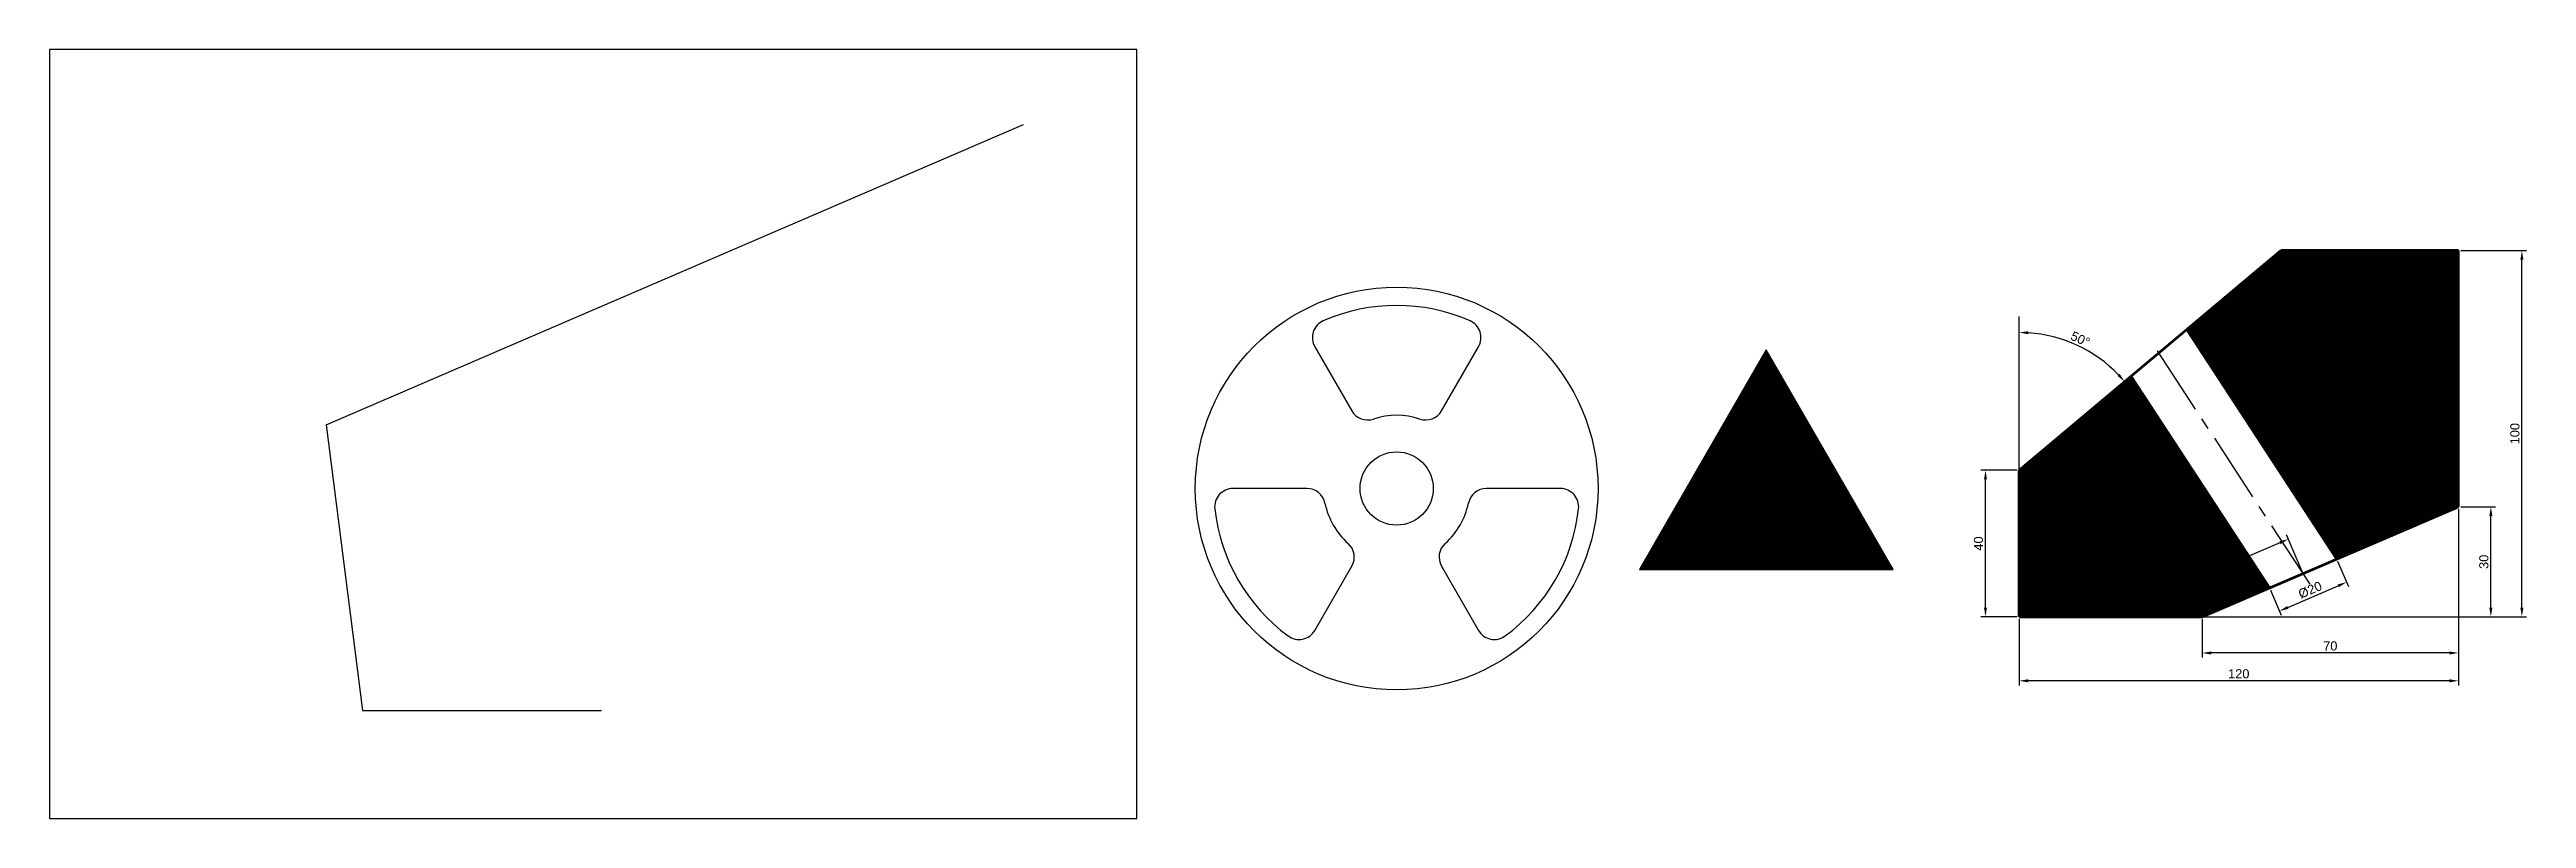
# Model space of a CAD drawing. Header units: millimetres. Extents: x 0 to 677, y 0 to 210.
import ezdxf

# ---------------------------------------------------------------- set-up
doc = ezdxf.new("R2010")
doc.units = ezdxf.units.MM
doc.linetypes.add('CENTER2', pattern=[28.575, 19.05, -3.175, 3.175, -3.175])
doc.layers.add('Opis', color=7, linetype='Continuous')
doc.styles.get("Standard").update_dxf_attribs({"font": 'arial.ttf'})
doc.dimstyles.new('ISO-25', dxfattribs={"dimtxt": 2.5, "dimasz": 2.5, "dimexe": 1.25, "dimexo": 0.625, "dimtad": 1, "dimtxsty": 'Standard', "dimcen": 2.5, "dimadec": 0, "dimazin": 0, "dimtfac": 1, "dimtmove": 0, "dimatfit": 3, "dimfxl": 1, "dimarcsym": 0})
pattern_1 = [(45, (323.47288, -0.63881), (-0.0224506403, 0.0224506403), [])]

# ---------------------------------------------------------------- blocks, each defined once
blk = doc.blocks.new('*U2')
at = {"layer": 'Opis'}
for p, q in [((-22.36, 4.37), (-12.25, -13.14)), ((12.25, -13.14), (22.36, 4.37))]:
    blk.add_line(p, q, dxfattribs=at)
for centre, radius, start, end in [((0, -34.36), 50, 66.37937, 113.62063), ((-18.03, 6.87), 5, 113.62063, 210), ((18.03, 6.87), 5, 330, 66.37937), ((-7.92, -10.64), 5, 210, 288.46304), ((7.92, -10.64), 5, 251.53696, 330), ((0, -34.36), 20, 71.53696, 108.46304)]:
    blk.add_arc(centre, radius, start, end, dxfattribs=at)
blk = doc.blocks.new('*U3')
at = {"layer": 'Opis', "color": 0, "linetype": 'ByBlock', "lineweight": -2, "transparency": 16777216}
blk.add_blockref('*U2', (144.68, 131.16), dxfattribs=at)
for p, rotation in [((114.93, 79.62), 120), ((174.44, 79.62), 240)]:
    blk.add_blockref('*U2', p, dxfattribs=dict(at, rotation=rotation))
blk = doc.blocks.new('*D9')
at = {"layer": 'Defpoints', "color": 0, "transparency": 16777216}
for p in [(658, 85.09), (588, 55.09), (588, 45.2)]:
    blk.add_point(p, dxfattribs=at)
at = {"layer": 'Opis', "color": 0, "lineweight": -2, "transparency": 16777216}
for p, q in [((658, 84.46), (658, 43.95)), ((588, 54.46), (588, 43.95)), ((655.5, 45.2), (590.5, 45.2))]:
    blk.add_line(p, q, dxfattribs=at)
at = {"layer": 'Opis', "color": 0, "transparency": 16777216}
for points in [[(590.5, 45.61), (590.5, 44.78), (588, 45.2)], [(655.5, 45.61), (655.5, 44.78), (658, 45.2)]]:
    blk.add_solid(points, dxfattribs=at)
at = {"layer": 'Opis', "color": 0, "transparency": 16777216, "insert": (623, 47.1), "char_height": 2.5, "attachment_point": 5}
blk.add_mtext('70', dxfattribs=at)
blk = doc.blocks.new('*D10')
at = {"layer": 'Defpoints', "color": 0, "transparency": 16777216}
for p in [(658, 85.09), (538, 55.09), (538, 37.59)]:
    blk.add_point(p, dxfattribs=at)
at = {"layer": 'Opis', "color": 0, "lineweight": -2, "transparency": 16777216}
for p, q in [((658, 84.46), (658, 36.34)), ((538, 54.46), (538, 36.34)), ((655.5, 37.59), (540.5, 37.59))]:
    blk.add_line(p, q, dxfattribs=at)
at = {"layer": 'Opis', "color": 0, "transparency": 16777216}
for points in [[(540.5, 38.01), (540.5, 37.18), (538, 37.59)], [(655.5, 38.01), (655.5, 37.18), (658, 37.59)]]:
    blk.add_solid(points, dxfattribs=at)
at = {"layer": 'Opis', "color": 0, "transparency": 16777216, "insert": (598, 39.49), "char_height": 2.5, "attachment_point": 5}
blk.add_mtext('120', dxfattribs=at)
blk = doc.blocks.new('*D11')
at = {"layer": 'Defpoints', "color": 0, "transparency": 16777216}
for p in [(658, 85.09), (666.86, 85.09), (588, 55.09)]:
    blk.add_point(p, dxfattribs=at)
at = {"layer": 'Opis', "color": 0, "lineweight": -2, "transparency": 16777216}
for p, q in [((658.62, 85.09), (668.11, 85.09)), ((666.86, 57.59), (666.86, 82.59)), ((588.62, 55.09), (668.11, 55.09))]:
    blk.add_line(p, q, dxfattribs=at)
at = {"layer": 'Opis', "color": 0, "transparency": 16777216}
for points in [[(666.44, 82.59), (667.27, 82.59), (666.86, 85.09)], [(666.44, 57.59), (667.27, 57.59), (666.86, 55.09)]]:
    blk.add_solid(points, dxfattribs=at)
at = {"layer": 'Opis', "color": 0, "transparency": 16777216, "insert": (664.95, 70.09), "char_height": 2.5, "attachment_point": 5, "rotation": 90}
blk.add_mtext('30', dxfattribs=at)
blk = doc.blocks.new('*D12')
at = {"layer": 'Defpoints', "color": 0, "transparency": 16777216}
for p in [(658, 155.09), (675.33, 155.09), (588, 55.09)]:
    blk.add_point(p, dxfattribs=at)
at = {"layer": 'Opis', "color": 0, "lineweight": -2, "transparency": 16777216}
for p, q in [((658.62, 155.09), (676.58, 155.09)), ((675.33, 57.59), (675.33, 152.59)), ((588.62, 55.09), (676.58, 55.09))]:
    blk.add_line(p, q, dxfattribs=at)
at = {"layer": 'Opis', "color": 0, "transparency": 16777216}
for points in [[(674.91, 152.59), (675.75, 152.59), (675.33, 155.09)], [(674.91, 57.59), (675.75, 57.59), (675.33, 55.09)]]:
    blk.add_solid(points, dxfattribs=at)
at = {"layer": 'Opis', "color": 0, "transparency": 16777216, "insert": (673.43, 105.09), "char_height": 2.5, "attachment_point": 5, "rotation": 90}
blk.add_mtext('100', dxfattribs=at)
blk = doc.blocks.new('*D13')
at = {"layer": 'Defpoints', "color": 0, "transparency": 16777216}
for p in [(528.81, 95.09), (538, 95.09), (538, 55.09)]:
    blk.add_point(p, dxfattribs=at)
at = {"layer": 'Opis', "color": 0, "lineweight": -2, "transparency": 16777216}
for p, q in [((537.37, 95.09), (527.56, 95.09)), ((528.81, 57.59), (528.81, 92.59)), ((537.37, 55.09), (527.56, 55.09))]:
    blk.add_line(p, q, dxfattribs=at)
at = {"layer": 'Opis', "color": 0, "transparency": 16777216}
for points in [[(528.4, 92.59), (529.23, 92.59), (528.81, 95.09)], [(528.4, 57.59), (529.23, 57.59), (528.81, 55.09)]]:
    blk.add_solid(points, dxfattribs=at)
at = {"layer": 'Opis', "color": 0, "transparency": 16777216, "insert": (526.91, 75.09), "char_height": 2.5, "attachment_point": 5, "rotation": 90}
blk.add_mtext('40', dxfattribs=at)
blk = doc.blocks.new('*D16')
at = {"layer": 'Defpoints', "color": 0, "transparency": 16777216}
for p in [(609.5, 155.09), (538, 137.12), (558.68, 126.54), (538, 95.09), (538, 95.09)]:
    blk.add_point(p, dxfattribs=at)
at = {"layer": 'Opis', "color": 0, "lineweight": -2, "transparency": 16777216}
blk.add_arc((538, 95.09), 37.64, 43.80579, 86.19421, dxfattribs=at)
at = {"layer": 'Opis', "color": 0, "transparency": 16777216}
for points in [[(540.48, 132.23), (540.51, 133.07), (538, 132.73)], [(565.47, 121.42), (564.85, 120.87), (566.83, 119.29)]]:
    blk.add_solid(points, dxfattribs=at)
at = {"layer": 'Opis', "color": 0, "transparency": 16777216, "insert": (554.71, 130.93), "char_height": 2.5, "attachment_point": 5, "rotation": 335}
blk.add_mtext('50°', dxfattribs=at)
blk = doc.blocks.new('*D18')
at = {"layer": 'Defpoints', "color": 0, "transparency": 16777216}
for p in [(583.77, 133.5), (637.83, 90.61), (658, 85.09), (624.76, 70.85), (588, 55.09)]:
    blk.add_point(p, dxfattribs=at)
at = {"layer": 'Opis', "color": 0, "lineweight": -2, "transparency": 16777216}
blk.add_arc((624.76, 70.85), 23.7, 29.24643, 117.15075, dxfattribs=at)
at = {"layer": 'Opis', "color": 0, "transparency": 16777216}
for points in [[(614.16, 91.57), (613.74, 92.29), (611.79, 90.67)], [(645.81, 82.61), (645.06, 82.24), (646.54, 80.18)]]:
    blk.add_solid(points, dxfattribs=at)
at = {"layer": 'Opis', "color": 0, "transparency": 16777216, "insert": (632.16, 95.35), "char_height": 2.5, "attachment_point": 5, "rotation": 343.19859}
blk.add_mtext('100°', dxfattribs=at)
blk = doc.blocks.new('*D19')
at = {"layer": 'Defpoints', "color": 0, "transparency": 16777216}
for p in [(583.98, 64.47), (615.57, 66.91), (588, 55.09)]:
    blk.add_point(p, dxfattribs=at)
at = {"layer": 'Opis', "color": 0, "lineweight": -2, "transparency": 16777216}
for p, q in [((609.25, 75.3), (586.28, 65.45)), ((615.33, 67.48), (611.06, 77.43)), ((587.75, 55.66), (583.49, 65.62))]:
    blk.add_line(p, q, dxfattribs=at)
at = {"layer": 'Opis', "color": 0, "transparency": 16777216}
for points in [[(609.09, 75.68), (609.42, 74.92), (611.55, 76.29)], [(586.11, 65.84), (586.44, 65.07), (583.98, 64.47)]]:
    blk.add_solid(points, dxfattribs=at)
at = {"layer": 'Opis', "color": 0, "transparency": 16777216, "insert": (597.02, 72.12), "char_height": 2.5, "attachment_point": 5, "rotation": 23.19859}
blk.add_mtext('30', dxfattribs=at)
blk = doc.blocks.new('*U21')
at = {"layer": 'Opis', "color": 0, "linetype": 'CENTER2', "transparency": 16777216}
blk.add_line((21.62, -33.04), (-21.62, 33.04), dxfattribs=at)
blk = doc.blocks.new('*D22')
at = {"layer": 'Defpoints', "color": 0, "transparency": 16777216}
for p in [(624.76, 70.85), (606.38, 62.97), (627.47, 64.53)]:
    blk.add_point(p, dxfattribs=at)
at = {"layer": 'Opis', "color": 0, "lineweight": -2, "transparency": 16777216}
for p, q in [((625.01, 70.27), (627.96, 63.38)), ((606.63, 62.39), (609.58, 55.5)), ((611.38, 57.64), (625.17, 63.55))]:
    blk.add_line(p, q, dxfattribs=at)
at = {"layer": 'Opis', "color": 0, "transparency": 16777216}
for points in [[(625.01, 63.93), (625.34, 63.16), (627.47, 64.53)], [(611.22, 58.02), (611.55, 57.25), (609.09, 56.65)]]:
    blk.add_solid(points, dxfattribs=at)
at = {"layer": 'Opis', "color": 0, "transparency": 16777216, "insert": (617.5, 62.4), "char_height": 2.5, "attachment_point": 5, "rotation": 23.19859}
blk.add_mtext('%%C20', dxfattribs=at)

msp = doc.modelspace()

# ---------------------------------------------------------------- hatches: boundary and pattern name
at = {"layer": 'Opis', "true_color": 0x139b48}
h = msp.add_hatch(dxfattribs=at)
h.set_pattern_fill('ANSI37', color=114, scale=0.017)
h.set_pattern_definition([(45, (502.330866, 27.37996), (-0.038166089, 0.038166089), []), (135, (502.330866, 27.37996), (-0.038166089, -0.038166089), [])])
h.paths.add_polyline_path([(657.997, 155.089), (609.503, 155.089), (583.769, 133.495), (624.763, 70.846), (657.997, 85.089)])
h.paths.add_polyline_path([(537.997, 95.089), (537.997, 55.089), (587.997, 55.089), (606.38, 62.967), (568.574, 120.745)])
h.paths.add_polyline_path([(627.284, 94.108), (635.396, 91.658), (636.885, 96.59), (628.773, 99.04)], flags=24)
h.paths.add_polyline_path([(595.689, 68.73), (600.408, 70.752), (598.379, 75.488), (593.659, 73.465)], flags=24)
at = {"layer": 'Opis', "true_color": 0xe2f83a}
h = msp.add_hatch(dxfattribs=at)
h.set_pattern_fill('ANSI31', color=2, scale=0.01)
h.set_pattern_definition(pattern_1)
h.paths.add_polyline_path([(438.602, 70.454), (499.224, 70.454), (468.913, 122.954)], flags=16)
h.paths.add_polyline_path([(468.913, 117.954), (494.894, 72.954), (442.932, 72.954)], flags=0)
h.paths.add_polyline_path([(468.913, 112.954), (490.564, 75.454), (447.262, 75.454)], flags=0)
h.paths.add_polyline_path([(468.913, 107.954), (486.233, 77.954), (451.592, 77.954)], flags=0)
h.paths.add_polyline_path([(434.272, 67.954), (503.554, 67.954), (468.913, 127.954)])
h.paths.add_polyline_path([(468.913, 122.954), (499.224, 70.454), (438.602, 70.454)], flags=16)
at = {"layer": 'Opis', "true_color": 0x7aafdf}
h = msp.add_hatch(dxfattribs=at)
h.set_pattern_fill('ANSI31', color=143, scale=0.01)
h.set_pattern_definition(pattern_1)
h.paths.add_polyline_path([(438.602, 70.454), (499.224, 70.454), (468.913, 122.954)])
h.paths.add_polyline_path([(468.913, 117.954), (494.894, 72.954), (442.932, 72.954)], flags=16)
h.paths.add_polyline_path([(468.913, 112.954), (490.564, 75.454), (447.262, 75.454)], flags=0)
h.paths.add_polyline_path([(468.913, 107.954), (486.233, 77.954), (451.592, 77.954)], flags=0)
at = {"layer": 'Opis', "true_color": 0xffffff}
h = msp.add_hatch(dxfattribs=at)
h.set_pattern_fill('ANSI38', scale=0.0097)
h.set_pattern_definition([(45, (323.47288, -0.63881), (-0.021777121, 0.021777121), []), (135, (323.47288, -0.63881), (-0.0653313633, 0.021777121), [0.07699375, -0.04619625])])
h.paths.add_polyline_path([(494.894, 72.954), (468.913, 117.954), (442.932, 72.954)])
h.paths.add_polyline_path([(447.262, 75.454), (468.913, 112.954), (490.564, 75.454)], flags=16)
h.paths.add_polyline_path([(451.592, 77.954), (468.913, 107.954), (486.233, 77.954)], flags=0)
at = {"layer": 'Opis', "true_color": 0x991b1e}
h = msp.add_hatch(dxfattribs=at)
h.set_pattern_fill('ANSI38', color=244, scale=0.001)
h.set_pattern_definition([(45, (323.4728805, -0.6388096), (-0.00224506403, 0.00224506403), []), (135, (323.4728805, -0.6388096), (-0.00673519209, 0.00224506403), [0.0079375, -0.0047625])])
h.paths.add_polyline_path([(447.262, 75.454), (490.564, 75.454), (468.913, 112.954)])
h.paths.add_polyline_path([(468.913, 107.954), (486.233, 77.954), (451.592, 77.954)], flags=16)
at = {"layer": 'Opis', "true_color": 0x139b48}
h = msp.add_hatch(dxfattribs=at)
h.set_pattern_fill('ANSI38', color=114, scale=0.01)
h.set_pattern_definition([(45, (323.47288, -0.63881), (-0.0224506403, 0.0224506403), []), (135, (323.47288, -0.63881), (-0.067351921, 0.0224506403), [0.079375, -0.047625])])
h.paths.add_polyline_path([(451.592, 77.954), (486.233, 77.954), (468.913, 107.954)])

# ---------------------------------------------------------------- linework, layer by layer
at = {"layer": 'Opis'}
for p, q in [((297, 210), (0, 210)), ((0, 210), (0, 0)), ((297, 0), (297, 210)), ((537.997, 95.089), (537.997, 137.117)), ((75.528, 107.501), (85.528, 29.501)), ((85.528, 29.501), (150.788, 29.501)), ((0, 0), (297, 0))]:
    msp.add_line(p, q, dxfattribs=at)
at = {"layer": 'Opis', "extrusion": (0, 0, -1)}
msp.add_line((75.528, 107.501), (266.033, 189.568), dxfattribs=at)
at = {"layer": 'Opis', "lineweight": 70}
for p, q in [((537.997, 95.089), (609.503, 155.089)), ((657.997, 155.089), (609.503, 155.089)), ((657.997, 85.089), (657.997, 155.089)), ((624.763, 70.846), (583.769, 133.495)), ((606.38, 62.967), (568.574, 120.745)), ((537.997, 55.089), (537.997, 95.089)), ((587.997, 55.089), (657.997, 85.089)), ((537.997, 55.089), (587.997, 55.089))]:
    msp.add_line(p, q, dxfattribs=at)
at = {"layer": 'Opis'}
for points in [[(468.913, 127.954), (434.272, 67.954), (503.554, 67.954)], [(468.913, 122.954), (438.602, 70.454), (499.224, 70.454)], [(468.913, 117.954), (442.932, 72.954), (494.894, 72.954)], [(468.913, 112.954), (447.262, 75.454), (490.564, 75.454)], [(468.913, 107.954), (451.592, 77.954), (486.233, 77.954)]]:
    msp.add_lwpolyline(points, close=True, dxfattribs=at)
for radius in [55, 10]:
    msp.add_circle((367.975, 90.109), radius, dxfattribs=at)

# ---------------------------------------------------------------- block references
msp.add_blockref('*U3', (223.293, -6.694), dxfattribs=at)
at = {"layer": 'Opis', "linetype": 'CENTER2'}
msp.add_blockref('*U21', (595.871, 97.013), dxfattribs=at)

# ---------------------------------------------------------------- dimensions: what is measured, and where the dimension line sits
at = {"layer": 'Opis'}
for base, line1, line2, picture, middle in [((558.683, 126.54), ((537.997, 95.089), (609.503, 155.089)), ((537.997, 95.089), (537.997, 137.117)), '*D16', (554.71, 130.929)), ((637.831, 90.612), ((587.997, 55.089), (657.997, 85.089)), ((624.763, 70.846), (583.769, 133.495)), '*D18', (632.162, 95.35))]:
    dim = msp.add_angular_dim_2l(base=base, line1=line1, line2=line2, dimstyle='ISO-25', dxfattribs=at)
    dim.commit()
    dim.dimension.update_dxf_attribs({"geometry": picture, "text_midpoint": middle})
for base, p1, p2, picture, middle in [((675.331, 155.089), (587.997, 55.089), (657.997, 155.089), '*D12', (673.429, 105.089)), ((528.815, 95.089), (537.997, 55.089), (537.997, 95.089), '*D13', (526.913, 75.089)), ((666.856, 85.089), (587.997, 55.089), (657.997, 85.089), '*D11', (664.953, 70.089))]:
    dim = msp.add_linear_dim(base=base, p1=p1, p2=p2, angle=90, dimstyle='ISO-25', dxfattribs=at)
    dim.commit()
    dim.dimension.update_dxf_attribs({"geometry": picture, "text_midpoint": middle})
for base, p2, picture, middle in [((537.997, 37.592), (537.997, 55.089), '*D10', (597.997, 39.494)), ((587.997, 45.198), (587.997, 55.089), '*D9', (622.997, 47.099))]:
    dim = msp.add_linear_dim(base=base, p1=(657.997, 85.089), p2=p2, dimstyle='ISO-25', dxfattribs=at)
    dim.commit()
    dim.dimension.update_dxf_attribs({"geometry": picture, "text_midpoint": middle})
dim = msp.add_aligned_dim(p1=(615.572, 66.906), p2=(587.997, 55.089), distance=-10.204, dimstyle='ISO-25', dxfattribs=at)
dim.commit()
dim.dimension.update_dxf_attribs({"geometry": '*D19', "text_midpoint": (597.016, 72.125)})
dim = msp.add_aligned_dim(p1=(606.38, 62.967), p2=(624.763, 70.846), distance=-6.87, text='%%C<>', dimstyle='ISO-25', dxfattribs=at)
dim.commit()
dim.dimension.update_dxf_attribs({"geometry": '*D22', "text_midpoint": (617.502, 62.403)})

doc.saveas('drawing.dxf')
